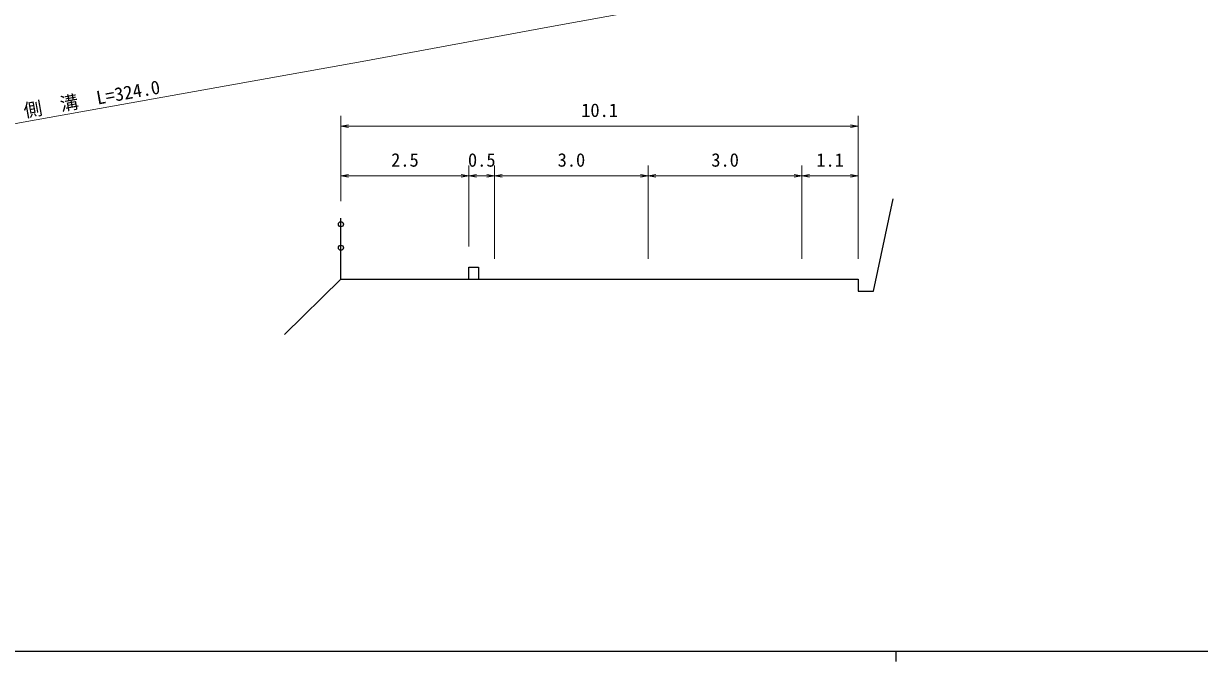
# Model space of a CAD drawing. Units: millimetres at full size, sheet at 1:1000, with parts at other scales. Extents: x 40000 to 680000, y 20000 to 380000.
# Drawn here: x 282852 to 397634, y 204000 to 266338 of the extents above; entities that cross this region are included whole.
import ezdxf
from ezdxf.enums import TextEntityAlignment as Align

# ---------------------------------------------------------------- set-up
doc = ezdxf.new("R2010")
doc.units = ezdxf.units.MM
doc.header["$LTSCALE"] = 1000
for name, color, linetype, lineweight in [('M-BGD', 7, 'Continuous', 25), ('M-STR-HTXT', 7, 'Continuous', 13), ('M-TTL-BAND', 7, 'Continuous', 25)]:
    doc.layers.add(name, color=color, linetype=linetype, lineweight=lineweight)
doc.styles.add('ＭＳ ゴシック', font='')
doc.styles.get('ＭＳ ゴシック').set_extended_font_data('MS Gothic')

# ---------------------------------------------------------------- blocks, each defined once
blk = doc.blocks.new('open_arrow')
at = {"color": 0, "linetype": 'Continuous', "lineweight": -2}
blk.add_lwpolyline([(7.5, 1.25), (0, 0), (7.5, -1.25)], dxfattribs=at)

msp = doc.modelspace()

# ---------------------------------------------------------------- linework, layer by layer
at = {"layer": 'M-BGD'}
for p, q in [((365822, 240185), (367740, 249208)), ((313831, 241359), (313831, 247330)), ((326331, 241359), (326331, 242544)), ((313831, 241359), (308321, 235937))]:
    msp.add_line(p, q, dxfattribs=at)
for points in [[(326331, 242544), (327274, 242544), (327274, 241359)], [(313831, 241359), (326331, 241359), (328831, 241359), (343831, 241359), (358831, 241359), (364331, 241359), (364331, 240185), (365822, 240185)]]:
    msp.add_lwpolyline(points, dxfattribs=at)
for centre in [(313831, 246727), (313831, 244427)]:
    msp.add_circle(centre, 250, dxfattribs=at)
at = {"layer": 'M-STR-HTXT'}
for p, q in [((313831, 249330), (313831, 257310)), ((364331, 243359), (364331, 257310)), ((364331, 256310), (313831, 256310)), ((313831, 248977), (313831, 252450)), ((313831, 251450), (326331, 251450)), ((326331, 244544), (326331, 252450)), ((326331, 251450), (328831, 251450)), ((328831, 243359), (328831, 252450)), ((328831, 251450), (343831, 251450)), ((343831, 243359), (343831, 252450)), ((343831, 251450), (358831, 251450)), ((358831, 243359), (358831, 252450)), ((358831, 251450), (364331, 251450))]:
    msp.add_line(p, q, dxfattribs=at)
msp.add_lwpolyline([(176727, 238447), (183006, 238906), (191760, 240169), (204813, 242581), (223755, 245939), (244728, 249818), (266252, 253626), (283172, 256774), (315914, 262620), (334376, 266058), (353636, 269554), (363889, 271469), (373767, 273167), (383716, 274518), (392105, 275546)], dxfattribs=at)
at = {"layer": 'M-TTL-BAND'}
for p, q in [((40000, 205000), (579000, 205000)), ((368000, 205000), (368000, 204000))]:
    msp.add_line(p, q, dxfattribs=at)

# ---------------------------------------------------------------- block references
at = {"layer": 'M-STR-HTXT', "xscale": 100, "yscale": 100}
for p in [(313831, 256310), (313831, 251450), (326331, 251450), (328831, 251450), (343831, 251450), (358831, 251450)]:
    msp.add_blockref('open_arrow', p, dxfattribs=at)
at = {"layer": 'M-STR-HTXT', "xscale": 100, "yscale": 100, "rotation": 180}
for p in [(364331, 256310), (326331, 251450), (328831, 251450), (343831, 251450), (358831, 251450), (364331, 251450)]:
    msp.add_blockref('open_arrow', p, dxfattribs=at)

# ---------------------------------------------------------------- texts
at = {"layer": 'M-STR-HTXT', "style": 'ＭＳ ゴシック'}
msp.add_text('側\u3000溝\u3000L=324.0', height=1320, rotation=10.124, dxfattribs=at).set_placement((283065, 256755), align=Align.BOTTOM_LEFT)
for s, p in [('10.1', (339081, 256810)), ('2.5', (320081, 251950)), ('0.5', (327581, 251950)), ('3.0', (336331, 251950)), ('3.0', (351331, 251950)), ('1.1', (361581, 251950))]:
    msp.add_text(s, height=1320, dxfattribs=at).set_placement(p, align=Align.BOTTOM_CENTER)

doc.saveas('drawing.dxf')
